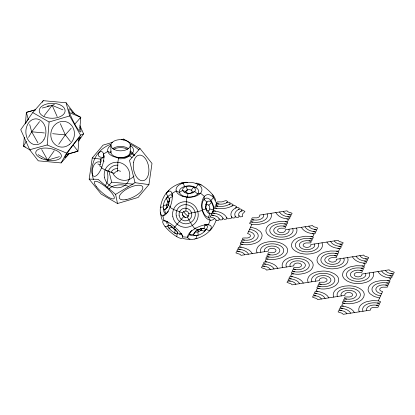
<?xml version="1.0" encoding="UTF-8"?>
<svg xmlns="http://www.w3.org/2000/svg" width="415" height="415" viewBox="0 0 415 415"><rect width="100%" height="100%" fill="white"/><g stroke="black" fill="none" stroke-linecap="round" stroke-linejoin="round"><path stroke-width="0.62" d="M219.063 218.669L218.944 220.235L216.77 220.573L215.307 219.25A3.885 2.246 0 0 0 212.558 217.662L210.27 216.817L210.851 215.561L213.564 215.494A7.776 4.487 0 0 1 219.063 218.669L220.521 219.992L222.699 219.654L222.819 218.088A11.662 6.733 0 0 0 214.571 213.326L212.278 212.48L212.864 211.225L215.577 211.157A15.692 9.057 0 0 1 226.569 217.507L228.032 218.829L231.305 218.321L231.42 216.755A15.692 9.057 0 0 1 235.45 208.086L236.7 206.691L234.309 205.311L231.897 206.032A15.692 9.057 0 0 1 216.879 208.356L214.161 208.429L213.284 210.317L215.577 211.157M226.574 217.507L226.455 219.073L224.276 219.411L222.819 218.088M235.445 208.081L237.857 207.36L239.45 208.278L238.194 209.668A11.662 6.733 0 0 0 235.175 216.174L235.056 217.74L232.882 218.077L231.42 216.755M238.194 209.668L240.607 208.947L242.199 209.866L240.944 211.256A7.776 4.487 0 0 0 238.931 215.593L238.812 217.159L236.638 217.496L235.175 216.174M24.298 137.287L23.556 146.23L30.279 150.111M25.408 123.872L26.358 112.377L35.649 109.643M29.673 149.737L47.191 144.97L49.089 121.989L32.749 112.558L20.75 129.703L29.673 149.737L38.268 160.828L61.093 162.919L69.487 153.405M79.032 138.434L77.973 151.21L66.831 154.489M79.716 130.128L80.775 117.352L71.816 112.18M175.078 229.822L174.772 233.131L175.95 233.251M176.821 236.68L177.075 233.92M101.924 167.209L99.699 165.943A6.469 2.412 -72.2 0 0 100.71 158.987L103.999 157.088L103.574 153.991A12.953 4.824 -72.2 0 0 95.237 157.674A12.953 4.824 -72.2 0 0 92.675 175.275A12.953 4.824 -72.2 0 0 101.545 167.914C103.205 163.531 104.544 158.691 103.574 153.991L107.791 151.449L110.992 152.876M206.546 204.969L206.929 201.944L203.962 199.475L204.346 196.451L200.544 193.177L197.654 194.044L194.765 191.476L191.88 192.342M121.237 139.782L123.66 139.072L140 148.508L151.999 163.458L148.923 184.592L138.102 197.457L117.507 203.516L101.167 194.08L89.168 179.124L92.244 157.996L103.065 145.131L112.756 142.278M101.545 167.914L105.094 169.963L114.312 173.454A3.227 3.164 44 0 1 117.502 171.535L117.891 162.26L118.555 157.669L119.064 157.534M206.042 208.439L205.918 208.901L202.442 209.912L202.323 210.374L197.846 211.692L188.799 213.512M197.436 229.485L197.125 230.408L195.107 227.861M270.933 213.32C272.064 215.639 271.151 218.409 269.371 220.132A15.262 8.814 0 0 1 263.686 223.41L257.938 224.531L251.889 224.313L247.568 233.619A3.885 2.246 0 0 1 250.318 236.368A3.885 2.246 0 0 1 245.556 237.956L242.842 238.023L242.261 239.279L244.549 240.124A7.776 4.487 0 0 0 254.073 236.949A7.776 4.487 0 0 0 248.575 231.451M359.25 311.836C358.114 309.517 359.027 306.747 360.811 305.03A15.262 8.814 0 0 1 366.497 301.747L372.245 300.626L378.293 300.844L382.609 291.538A3.885 2.246 0 0 1 379.86 288.793A3.885 2.246 0 0 1 384.622 287.206L387.335 287.133L387.921 285.878L385.628 285.038A7.776 4.487 0 0 0 376.104 288.212A7.776 4.487 0 0 0 381.603 293.706M42.325 102.303L43.243 100.669L66.068 102.754L74.659 113.845M26.373 141.235L23.556 146.23L25.346 146.983M28.562 137.344L31.685 131.794L39.565 121.621M80.147 118.462L80.775 117.352L70.047 112.854M61.093 162.919L66.608 153.114L80.51 135.171L83.581 133.879L79.908 125.631M195.657 231.601L193.561 234.641L189.759 234.216L187.663 237.261L182.704 236.809L181.729 234.024M38.118 154.639L47.637 160.133L54.266 150.661M58.686 144.342L65.316 134.87L71.167 128.24M78.492 141.157L83.581 133.879M191.284 190.179L193.577 187.139L195.87 187.533L198.163 184.493L201.182 184.903M44.291 115.52L52.166 105.353L54.432 104.404M174.798 226.953L183.638 216.62M173.761 228.271L174.865 226.953M32.749 112.558L43.243 100.669M74.923 123.981L80.775 117.352M140 148.508L129.506 160.392L135.025 182.693L148.923 184.592M107.044 187.424L111.661 182.19L133.215 184.161M168.386 190.781L166.109 193.364L168.008 196.492L166.187 198.427L168.085 201.555M211.894 228.219L209.611 230.802L206.219 229.376L204.528 231.414L201.13 229.988M226.398 202.862L227.653 201.467L226.061 200.549L223.649 201.275A3.885 2.246 0 0 1 219.893 201.856L217.18 201.923L216.599 203.179L218.887 204.019A7.776 4.487 0 0 0 226.398 202.862L228.81 202.136L230.403 203.054L229.147 204.445A11.662 6.733 0 0 1 217.88 206.188L215.167 206.26L214.586 207.516L216.879 208.356M231.897 206.032L233.152 204.642L231.56 203.724L229.147 204.445M208.828 205.28L211.505 202.567L210.83 200.409L213.507 197.701L212.719 194.837M167.266 207.168L164.553 209.679L165.549 213.383L162.83 215.893L164.029 220.739L166.363 221.19M197.524 229.879L198.593 229.21L201.259 230.398M117.507 203.516L115.609 194.391L135.025 182.693M185.811 191.787L182.61 190.366L179.41 192.373L176.209 190.952L171.992 193.494L172.412 196.585L169.128 198.489L169.548 201.586A3.227 1.204 -72.2 0 0 167.11 203.324A3.227 1.204 -72.2 0 0 167.473 207.137M41.692 149.576L47.637 160.133L48.768 159.656M240.944 211.256L243.356 210.535L244.949 211.453L243.693 212.843A3.885 2.246 0 0 0 242.687 215.012L242.568 216.578L240.394 216.915L238.931 215.593M47.409 106.183L49.266 105.638M49.089 121.989L69.684 115.935L80.51 135.171M47.637 160.133L59.397 156.673M35.576 109.866L26.358 112.377L28.355 119.655M42.335 108.03L52.166 105.353L62.893 109.851M68.143 153.882L77.973 151.21L73.227 145.079M188.498 193.338L187.99 193.473L187.481 197.037L186.973 197.167L186.304 201.757L185.92 211.033M165.279 226.751L168.474 225.926M169.009 228.167L172.199 227.342M163.36 205.342L166.674 205.005M160.449 207.21L163.209 206.929M218.887 204.019L216.174 204.092L215.593 205.347L217.88 206.188M214.571 213.326L211.858 213.393L211.276 214.648L213.564 215.494M283.289 211.406A7.776 4.487 0 0 0 288.788 214.581L291.501 214.514L292.087 213.258L289.795 212.413A3.885 2.246 0 0 1 287.045 210.825L259.666 215.063A3.885 2.246 0 0 1 254.909 217.813L252.19 217.88L251.609 219.136L253.902 219.976A7.776 4.487 0 0 0 263.421 214.482M279.539 211.987A11.662 6.733 0 0 0 287.782 216.749L290.5 216.682L291.081 215.427L288.788 214.581M275.783 212.568C278.449 217.195 284.4 219.172 289.494 218.85L290.075 217.59L287.782 216.749M253.902 219.976L251.184 220.049L250.603 221.304L252.896 222.144A11.662 6.733 0 0 0 267.177 213.901M252.896 222.144L250.183 222.217L249.597 223.472L251.889 224.313M296.476 228.063C297.607 230.387 296.694 233.157 294.909 234.874A15.262 8.814 0 0 1 289.224 238.158L285.473 239.045L281.453 239.362A15.262 8.814 0 0 1 273.687 238.158L270.476 236.726L267.997 234.874A15.262 8.814 0 0 1 265.911 230.387L266.456 228.068L267.997 225.9A15.262 8.814 0 0 1 273.682 222.622L279.43 221.501L287.512 221.667L288.498 219.551L286.775 218.918M292.72 228.644A11.662 6.733 0 0 1 282.47 237.095A11.662 6.733 0 0 1 269.833 229.801A11.662 6.733 0 0 1 284.472 223.882L287.185 223.815L287.771 222.559L285.479 221.719M288.964 229.225A7.776 4.487 0 0 1 282.133 234.859A7.776 4.487 0 0 1 273.708 229.998A7.776 4.487 0 0 1 283.466 226.051L286.179 225.983L286.765 224.728L284.472 223.882M200.819 228.489L203.9 228.416L205.28 224.868L208.361 224.79L210.229 220.225L208.372 217.299L209.866 213.824L208.014 210.893M308.833 226.154A7.776 4.487 0 0 0 314.331 229.329L317.044 229.256L317.625 228.001L315.338 227.161A3.885 2.246 0 0 1 312.588 225.573L285.209 229.806A3.885 2.246 0 0 1 281.79 232.623A3.885 2.246 0 0 1 277.583 230.195A3.885 2.246 0 0 1 282.459 228.219L285.172 228.151L285.759 226.896L283.466 226.051M305.077 226.735A11.662 6.733 0 0 0 313.325 231.497L316.038 231.425L316.619 230.169L314.331 229.329M301.321 227.316C303.993 231.944 309.938 233.915 315.032 233.593L315.613 232.338L313.325 231.497M322.014 242.811C323.145 245.13 322.232 247.9 320.453 249.623A15.262 8.814 0 0 1 314.767 252.906L311.011 253.793L306.991 254.105A15.262 8.814 0 0 1 299.225 252.906L296.014 251.474L293.535 249.617A15.262 8.814 0 0 1 291.455 245.135L291.999 242.817L293.54 240.648A15.262 8.814 0 0 1 299.22 237.364L304.968 236.244L313.055 236.41L314.036 234.293L312.319 233.661M244.549 240.124L241.836 240.192L241.255 241.447L243.548 242.287A11.662 6.733 0 0 0 257.829 237.53A11.662 6.733 0 0 0 249.581 229.282M318.258 243.392A11.662 6.733 0 0 1 308.013 251.843A11.662 6.733 0 0 1 295.376 244.549A11.662 6.733 0 0 1 310.01 238.63L312.728 238.563L313.309 237.307L311.017 236.462M243.548 242.287L240.83 242.36L240.249 243.615C244.694 245.488 249.809 244.84 254.338 243.553A15.262 8.814 0 0 0 260.023 240.275L261.559 238.106L262.104 235.782A15.262 8.814 0 0 0 260.023 231.3L256.019 228.67L250.587 227.114M314.503 243.973A7.776 4.487 0 0 1 307.671 249.607A7.776 4.487 0 0 1 299.251 244.741A7.776 4.487 0 0 1 309.009 240.799L311.722 240.731L312.303 239.476L310.01 238.63M242.542 244.456L240.503 244.508L239.522 246.624C244.098 248.009 249.799 248.886 252.237 253.607M334.376 240.897A7.776 4.487 0 0 0 339.869 244.072L342.588 244.004L343.169 242.749L340.876 241.904A3.885 2.246 0 0 1 338.126 240.316L310.747 244.554A3.885 2.246 0 0 1 307.333 247.371A3.885 2.246 0 0 1 303.121 244.938A3.885 2.246 0 0 1 308.003 242.967L310.716 242.9L311.297 241.639L309.009 240.799M241.24 247.257L238.526 247.324L237.945 248.58L240.233 249.425A11.662 6.733 0 0 1 248.481 254.188M330.62 241.478A11.662 6.733 0 0 0 338.863 246.24L341.581 246.173L342.162 244.917L339.869 244.072M240.233 249.425L237.52 249.493L236.939 250.748L239.227 251.594A7.776 4.487 0 0 1 244.726 254.769M326.864 242.059C329.531 246.686 335.481 248.663 340.575 248.341L341.156 247.086L338.863 246.24M239.227 251.594L236.514 251.661L235.933 252.917L238.22 253.762A3.885 2.246 0 0 1 240.97 255.35L268.349 251.111A3.885 2.246 0 0 1 271.768 248.295A3.885 2.246 0 0 1 275.975 250.727A3.885 2.246 0 0 1 271.099 252.699L268.386 252.766L267.8 254.027L270.092 254.867A7.776 4.487 0 0 0 279.85 250.925A7.776 4.487 0 0 0 271.426 246.059A7.776 4.487 0 0 0 264.594 251.692M347.557 257.554C348.688 259.878 347.775 262.648 345.991 264.365A15.262 8.814 0 0 1 340.305 267.649L336.555 268.536L332.534 268.853A15.262 8.814 0 0 1 324.769 267.649L321.558 266.217L319.078 264.365A15.262 8.814 0 0 1 316.993 259.883L317.537 257.559L319.078 255.391A15.262 8.814 0 0 1 324.763 252.113L330.511 250.992L338.593 251.158L339.579 249.042L337.857 248.409M270.092 254.867L267.379 254.935L266.793 256.195L269.086 257.035A11.662 6.733 0 0 0 283.725 251.117A11.662 6.733 0 0 0 271.088 243.823A11.662 6.733 0 0 0 260.838 252.273M343.802 258.135A11.662 6.733 0 0 1 333.551 266.586A11.662 6.733 0 0 1 320.92 259.292A11.662 6.733 0 0 1 335.553 253.378L338.267 253.306L338.853 252.05L336.56 251.21M269.086 257.035L266.373 257.103L265.792 258.358C270.232 260.236 275.353 259.588 279.876 258.301A15.262 8.814 0 0 0 285.562 255.018L287.102 252.849L287.647 250.53A15.262 8.814 0 0 0 285.562 246.048L283.082 244.191L279.871 242.759A15.262 8.814 0 0 0 272.105 241.561L268.085 241.872L264.334 242.765A15.262 8.814 0 0 0 258.649 246.043C256.864 247.765 255.951 250.536 257.082 252.854M340.046 258.716A7.776 4.487 0 0 1 333.214 264.35A7.776 4.487 0 0 1 324.789 259.489A7.776 4.487 0 0 1 334.547 255.547L337.26 255.474L337.846 254.219L335.553 253.378M268.08 259.204L266.046 259.256L265.06 261.372C269.641 262.757 275.337 263.634 277.775 268.349M359.914 255.645A7.776 4.487 0 0 0 365.413 258.82L368.126 258.753L368.707 257.492L366.419 256.652A3.885 2.246 0 0 1 363.67 255.064L336.29 259.297A3.885 2.246 0 0 1 332.872 262.114A3.885 2.246 0 0 1 328.664 259.686A3.885 2.246 0 0 1 333.541 257.71L336.254 257.642L336.84 256.387L334.547 255.547M266.783 262.005L264.065 262.072L263.484 263.328L265.776 264.173A11.662 6.733 0 0 1 274.019 268.93M356.158 256.226A11.662 6.733 0 0 0 364.406 260.988L367.119 260.916L367.706 259.66L365.413 258.82M265.776 264.173L263.063 264.241L262.477 265.496L264.77 266.337A7.776 4.487 0 0 1 270.269 269.511M352.402 256.807C355.074 261.434 361.019 263.406 366.113 263.084L366.699 261.829L364.406 260.988M264.77 266.337L262.057 266.409L261.471 267.665L263.764 268.505A3.885 2.246 0 0 1 266.513 270.092L293.893 265.859A3.885 2.246 0 0 1 297.306 263.043A3.885 2.246 0 0 1 301.518 265.476A3.885 2.246 0 0 1 296.642 267.447L293.924 267.514L293.343 268.77L295.636 269.615A7.776 4.487 0 0 0 305.393 265.667A7.776 4.487 0 0 0 296.969 260.807A7.776 4.487 0 0 0 290.137 266.44M373.095 272.302C374.226 274.626 373.313 277.396 371.534 279.113A15.262 8.814 0 0 1 365.848 282.397L362.093 283.284L358.072 283.595A15.262 8.814 0 0 1 350.307 282.397L347.096 280.965L344.616 279.113A15.262 8.814 0 0 1 342.536 274.626L343.081 272.307L344.621 270.139A15.262 8.814 0 0 1 350.307 266.855L356.049 265.735L364.137 265.901L365.117 263.784L363.4 263.157M295.636 269.615L292.917 269.683L292.336 270.938L294.629 271.784A11.662 6.733 0 0 0 309.263 265.865A11.662 6.733 0 0 0 296.632 258.571A11.662 6.733 0 0 0 286.381 267.021M369.34 272.883A11.662 6.733 0 0 1 359.094 281.334A11.662 6.733 0 0 1 346.458 274.04A11.662 6.733 0 0 1 361.097 268.121L363.81 268.054L364.391 266.798L362.103 265.953M294.629 271.784L291.911 271.851L291.33 273.106C295.776 274.984 300.891 274.331 305.419 273.049A15.262 8.814 0 0 0 311.105 269.766L312.64 267.597L313.185 265.278A15.262 8.814 0 0 0 311.105 260.791L308.625 258.939L305.414 257.507A15.262 8.814 0 0 0 297.648 256.304L293.628 256.62L289.872 257.507A15.262 8.814 0 0 0 284.187 260.791C282.408 262.508 281.495 265.278 282.625 267.602M365.584 273.464A7.776 4.487 0 0 1 358.752 279.098A7.776 4.487 0 0 1 350.333 274.237A7.776 4.487 0 0 1 360.09 270.29L362.803 270.222L363.384 268.967L361.097 268.121M293.623 273.952L291.584 273.999L290.604 276.115C295.179 277.5 300.88 278.377 303.318 283.097M385.457 270.388A7.776 4.487 0 0 0 390.951 273.563L393.669 273.495L394.25 272.24L391.957 271.394A3.885 2.246 0 0 1 389.208 269.807L361.833 274.045A3.885 2.246 0 0 1 358.415 276.862A3.885 2.246 0 0 1 354.202 274.429A3.885 2.246 0 0 1 359.084 272.458L361.797 272.39L362.378 271.135L360.09 270.29M292.321 276.748L289.608 276.815L289.027 278.076L291.314 278.916A11.662 6.733 0 0 1 299.563 283.678M381.701 270.969A11.662 6.733 0 0 0 389.944 275.731L392.663 275.664L393.244 274.408L390.951 273.563M291.314 278.916L288.601 278.984L288.02 280.244L290.308 281.085A7.776 4.487 0 0 1 295.807 284.259M377.946 271.55C380.612 276.177 386.562 278.154 391.656 277.832L392.237 276.577L389.944 275.731M290.308 281.085L287.595 281.152L287.014 282.408L289.302 283.253A3.885 2.246 0 0 1 292.051 284.84L319.431 280.602A3.885 2.246 0 0 1 322.849 277.785A3.885 2.246 0 0 1 327.062 280.218A3.885 2.246 0 0 1 322.18 282.19L319.467 282.262L318.881 283.518L321.174 284.358A7.776 4.487 0 0 0 330.931 280.416A7.776 4.487 0 0 0 322.507 275.55A7.776 4.487 0 0 0 315.675 281.183M379.59 298.043L374.164 296.486L370.159 293.856A15.262 8.814 0 0 1 368.079 289.374L368.619 287.05L370.159 284.887A15.262 8.814 0 0 1 375.845 281.603L381.593 280.483L389.675 280.649L390.66 278.532L388.943 277.9M321.174 284.358L318.461 284.425L317.88 285.686L320.167 286.526A11.662 6.733 0 0 0 334.806 280.613A11.662 6.733 0 0 0 322.17 273.314A11.662 6.733 0 0 0 311.919 281.764M380.596 295.874A11.662 6.733 0 0 1 372.354 287.631A11.662 6.733 0 0 1 386.635 282.869L389.348 282.802L389.934 281.541L387.641 280.701M320.167 286.526L317.454 286.594L316.873 287.854C321.314 289.727 326.434 289.079 330.957 287.792A15.262 8.814 0 0 0 336.643 284.508L338.183 282.345L338.728 280.021A15.262 8.814 0 0 0 336.648 275.539L334.163 273.687L330.952 272.256A15.262 8.814 0 0 0 323.186 271.052L319.166 271.363L315.416 272.256A15.262 8.814 0 0 0 309.73 275.534C307.946 277.256 307.033 280.026 308.169 282.345M385.628 285.038L388.341 284.965L388.928 283.71L386.635 282.869M319.161 288.695L317.127 288.747L316.142 290.863C320.722 292.248 326.418 293.125 328.856 297.846M317.864 291.496L315.151 291.563L314.565 292.819L316.858 293.664A11.662 6.733 0 0 1 325.101 298.427M316.858 293.664L314.145 293.732L313.558 294.987L315.851 295.833A7.776 4.487 0 0 1 321.35 299.002M315.851 295.833L313.138 295.9L312.552 297.156L314.845 298.001A3.885 2.246 0 0 1 317.594 299.583L344.974 295.35A3.885 2.246 0 0 1 348.387 292.534A3.885 2.246 0 0 1 352.6 294.966A3.885 2.246 0 0 1 347.723 296.938L345.005 297.005L344.424 298.261L346.717 299.106A7.776 4.487 0 0 0 356.475 295.158A7.776 4.487 0 0 0 348.05 290.298A7.776 4.487 0 0 0 341.218 295.931M346.717 299.106L343.999 299.174L343.418 300.429L345.711 301.274A11.662 6.733 0 0 0 360.345 295.356A11.662 6.733 0 0 0 347.713 288.062A11.662 6.733 0 0 0 337.462 296.512M345.711 301.274L342.998 301.342L342.411 302.597C346.857 304.475 351.972 303.827 356.501 302.54A15.262 8.814 0 0 0 362.186 299.257L363.722 297.088L364.266 294.769A15.262 8.814 0 0 0 362.186 290.282L359.706 288.43L356.495 286.998A15.262 8.814 0 0 0 348.73 285.795L344.709 286.111L340.954 286.998A15.262 8.814 0 0 0 335.268 290.282C333.489 291.999 332.576 294.769 333.707 297.093M344.704 303.443L342.666 303.495L341.685 305.606C346.26 306.991 351.962 307.868 354.4 312.588M363.001 311.26A11.662 6.733 0 0 1 377.287 303.012L380 302.945L380.586 301.684L378.293 300.844M366.756 310.679A7.776 4.487 0 0 1 376.281 305.181L378.994 305.108L379.58 303.853L377.287 303.012M343.402 306.239L340.689 306.312L340.108 307.567L342.396 308.407A11.662 6.733 0 0 1 350.644 313.169M342.396 308.407L339.683 308.48L339.102 309.735L341.389 310.576A7.776 4.487 0 0 1 346.888 313.75M341.389 310.576L338.676 310.643L338.095 311.904L340.383 312.744A3.885 2.246 0 0 1 343.132 314.331L370.512 310.098A3.885 2.246 0 0 1 375.274 307.349L377.987 307.276L378.573 306.021L376.281 305.181M89.168 179.124L98.09 179.316L115.609 194.391M181.184 183.077L183.119 183.119L184.592 186.501L186.065 186.454L187.533 189.837M195.527 238.48L196.819 238.511L196.658 235.715M197.13 235.191L198.137 235.269L197.939 231.912M29.688 124.51L31.685 131.794L44.374 132.95M52.627 133.708L65.316 134.87L70.457 141.505M92.244 157.996L101.089 159.199M170.721 225.62L168.381 225.163L167.676 222.041M209.736 208.942L213.32 209.907L213.554 211.427A9.711 5.727 80.7 0 0 207.91 198.246A9.711 5.727 80.7 0 0 202.079 207.915A9.711 5.727 80.7 0 0 210.151 217.076M182.73 212.957L173.512 209.466L169.963 207.417M97.852 163.977L100.134 164.708M117.523 170.306L120.583 171.291M47.191 144.97L66.608 153.114M168.111 205.446L170.337 206.712M129.936 151.963L134.315 155.729M194.796 228.784C191.896 225.101 189.531 221.107 187.388 216.962M169.009 203.309L167.774 201.358A12.953 7.641 80.7 0 1 169.004 201.68M31.685 131.794L37.941 142.905M52.166 105.353L57.161 116.568M60.32 123.649L65.316 134.87M177.127 231.523L177.708 233.194L181.537 233.463A9.711 2.506 40.9 0 1 179.098 234.335M66.068 102.754L69.684 115.935M103.672 160.242L103.989 161.466M108.901 171.042L111.661 182.19M123.66 139.072L123.914 140.286M100.71 158.987L101.047 161.466M103.817 155.272L103.978 156.502M130.294 145.229L130.294 151.999M110.872 145.229L110.872 151.999M130.211 145.276A12.953 7.48 0 0 1 129.584 155.661A12.953 7.48 0 0 1 111.583 155.661A12.953 7.48 0 0 1 110.955 145.276M93.458 179.519A12.953 7.641 80.7 0 1 93.349 166.275A12.953 7.641 80.7 0 1 100.586 162.182M106.852 170.264A12.953 7.641 80.7 0 1 105.239 185.635M109.041 188.908A12.953 7.48 0 0 1 128.199 186.252M104.066 157.269A12.953 5.084 -26.2 0 1 98.837 152.933A12.953 5.084 -26.2 0 1 110.924 144.187M134.787 155.132A12.953 3.346 40.9 0 1 130.559 151.008M130.134 144.119A12.953 3.346 40.9 0 1 138.926 149.867M134.004 176.012A12.953 12.689 44 0 1 112.579 172.78M128.998 155.786A12.953 12.689 44 0 1 132.048 157.601M130.175 152.331A9.711 5.608 0 0 1 118.068 158.629M113.715 149.244A9.711 5.608 0 0 1 127.452 149.244M130.175 151.122A9.711 5.608 0 0 1 120.583 157.607A9.711 5.608 0 0 1 110.992 151.122M112.724 148.7A9.711 5.608 0 0 1 128.442 148.7M108.367 170.923A9.711 9.514 44 0 1 117.959 165.149M111.044 172.495A6.469 6.339 44 0 1 117.435 168.646M176.225 230.258A3.227 0.835 40.9 0 1 173.735 228.873A3.227 0.835 40.9 0 1 171.639 226.471M171.566 226.253A3.227 0.835 40.9 0 1 171.608 225.947M190.018 239.258A12.953 7.48 0 0 1 183.119 238.469M200.544 228.411A12.953 7.48 0 0 1 201.322 229.495M166.794 223.301A9.711 2.506 40.9 0 1 167.536 221.418M204.284 224.811A9.711 3.813 -26.2 0 1 204.439 231.093M195.294 235.492A9.711 3.813 -26.2 0 1 191.782 230.356M200.108 228.499A3.227 1.266 -26.2 0 1 201.208 229.894A3.227 1.266 -26.2 0 1 197.358 232.052A3.227 1.266 -26.2 0 1 195.859 230.88M216.137 220.157A12.953 4.824 -72.2 0 1 210.011 229.952M198.593 229.21A9.711 5.608 0 0 1 198.235 231.819M185.562 217.631A12.953 12.689 44 0 1 182.284 214.462M188.695 216.199A9.711 9.514 44 0 1 183.658 211.396M162.348 220.235A12.953 7.641 80.7 0 1 160.667 212.096M166.83 198.152A9.711 3.616 -72.2 0 1 172.412 196.585M168.246 211.655A9.711 3.616 -72.2 0 1 163.614 208.226M214.669 218.409A12.953 7.641 80.7 0 1 203.122 212.911A12.953 7.641 80.7 0 1 205.684 195.304A12.953 7.641 80.7 0 1 216.697 204.486M216.915 205.472A12.953 7.641 80.7 0 1 217.092 206.478M195.901 183.243A12.953 3.346 40.9 0 1 208.112 190.039A12.953 3.346 40.9 0 1 215.095 200.45M187.642 189.473A12.953 5.084 -26.2 0 1 186.345 190.62M167.561 191.896A12.953 5.084 -26.2 0 1 187.461 182.32M166.296 205.653A9.711 5.727 80.7 0 1 168.723 204.279M187.642 189.536A9.711 3.813 -26.2 0 1 185.588 191.803M68.496 154.022A12.953 0.949 -53 0 1 66.286 154.681A12.953 0.949 -53 0 1 77.522 139.642A12.953 0.949 -53 0 1 78.554 140.56M25.777 123.027A12.953 0.949 -53 0 1 26.352 122.16M26.98 121.232A12.953 0.949 -53 0 1 28.386 119.219M79.903 127.037A12.953 1.862 63.2 0 1 77.89 129.143A12.953 1.862 63.2 0 1 69.378 112.06A12.953 1.862 63.2 0 1 72.874 112.932M104.393 177.195A12.953 12.689 44 0 0 125.387 184.872A12.953 12.689 44 0 0 121.17 162.996A12.953 12.689 44 0 0 104.393 177.195M96.524 186.812A12.953 3.346 40.9 0 0 113.679 198.842A12.953 3.346 40.9 0 0 102.723 184.602A12.953 3.346 40.9 0 0 96.524 186.812M126.061 199.574A12.953 5.084 -26.2 0 0 142.822 187.3A12.953 5.084 -26.2 0 0 124.215 190.718A12.953 5.084 -26.2 0 0 126.061 199.574M133.557 162.353A12.953 7.641 80.7 0 0 143.019 180.738A12.953 7.641 80.7 0 0 146.692 160.698A12.953 7.641 80.7 0 0 133.557 162.353M114.473 149.587A9.711 5.608 0 0 0 130.175 146.106A9.711 5.608 0 0 0 117.103 139.995A9.711 5.608 0 0 0 114.473 149.587M164.937 226.315A12.953 3.346 40.9 0 0 182.097 238.34A12.953 3.346 40.9 0 0 171.141 224.1A12.953 3.346 40.9 0 0 164.937 226.315M168.838 227.949A6.469 1.67 40.9 0 0 177.407 233.961A6.469 1.67 40.9 0 0 171.935 226.844A6.469 1.67 40.9 0 0 168.838 227.949M194.479 239.071A12.953 5.084 -26.2 0 0 211.24 226.798A12.953 5.084 -26.2 0 0 192.633 230.216A12.953 5.084 -26.2 0 0 194.479 239.071M196.964 235.549A6.469 2.542 -26.2 0 0 205.337 229.417A6.469 2.542 -26.2 0 0 196.046 231.124A6.469 2.542 -26.2 0 0 196.964 235.549M167.992 211.375A12.953 4.824 -72.2 0 0 170.446 191.227A12.953 4.824 -72.2 0 0 160.366 207.827A12.953 4.824 -72.2 0 0 167.992 211.375M167.131 207.422A6.469 2.412 -72.2 0 0 168.355 197.358A6.469 2.412 -72.2 0 0 163.318 205.648A6.469 2.412 -72.2 0 0 167.131 207.422M172.806 216.692A12.953 12.689 44 0 0 193.805 224.375A12.953 12.689 44 0 0 189.588 202.494A12.953 12.689 44 0 0 172.806 216.692M176.251 215.847A9.711 9.514 44 0 0 191.995 221.605A9.711 9.514 44 0 0 188.835 205.202A9.711 9.514 44 0 0 176.251 215.847M179.109 215.608A6.469 6.339 44 0 0 189.598 219.442A6.469 6.339 44 0 0 187.492 208.517A6.469 6.339 44 0 0 179.109 215.608M182.553 214.757A3.227 3.164 44 0 0 187.788 216.672A3.227 3.164 44 0 0 186.74 211.219A3.227 3.164 44 0 0 182.553 214.757M205.747 204.642A6.469 3.818 80.7 0 0 210.472 213.829A6.469 3.818 80.7 0 0 212.309 203.817A6.469 3.818 80.7 0 0 205.747 204.642M205.954 206.312A3.227 1.904 80.7 0 0 208.314 210.898A3.227 1.904 80.7 0 0 209.233 205.902A3.227 1.904 80.7 0 0 205.954 206.312M182.522 196.259A12.953 7.48 0 0 0 201.955 189.78A12.953 7.48 0 0 0 182.522 183.306A12.953 7.48 0 0 0 182.522 196.259M184.146 196.352A9.711 5.608 0 0 0 198.712 191.497A9.711 5.608 0 0 0 184.146 186.641A9.711 5.608 0 0 0 184.146 196.352M186.968 192.949A3.227 1.862 0 0 0 192.192 191.787A3.227 1.862 0 0 0 187.845 189.759A3.227 1.862 0 0 0 186.968 192.949M184.929 192.685A6.469 3.735 0 0 0 195.392 190.366A6.469 3.735 0 0 0 186.683 186.294A6.469 3.735 0 0 0 184.929 192.685M41.22 158.364A12.953 5.997 9.1 0 0 61.342 156.434A12.953 5.997 9.1 0 0 43.134 148.145A12.953 5.997 9.1 0 0 41.22 158.364M44 139.424A12.953 10.033 -90 0 0 36.956 118.913A12.953 10.033 -90 0 0 26.721 137.043A12.953 10.033 -90 0 0 44 139.424M69.715 144.218A12.953 11.776 -76.8 0 0 67.272 122.176A12.953 11.776 -76.8 0 0 50.863 136.312A12.953 11.776 -76.8 0 0 69.715 144.218M44.016 116.594A12.953 7.48 0 0 0 64.958 111.951A12.953 7.48 0 0 0 47.523 103.802A12.953 7.48 0 0 0 44.016 116.594"/></g></svg>
